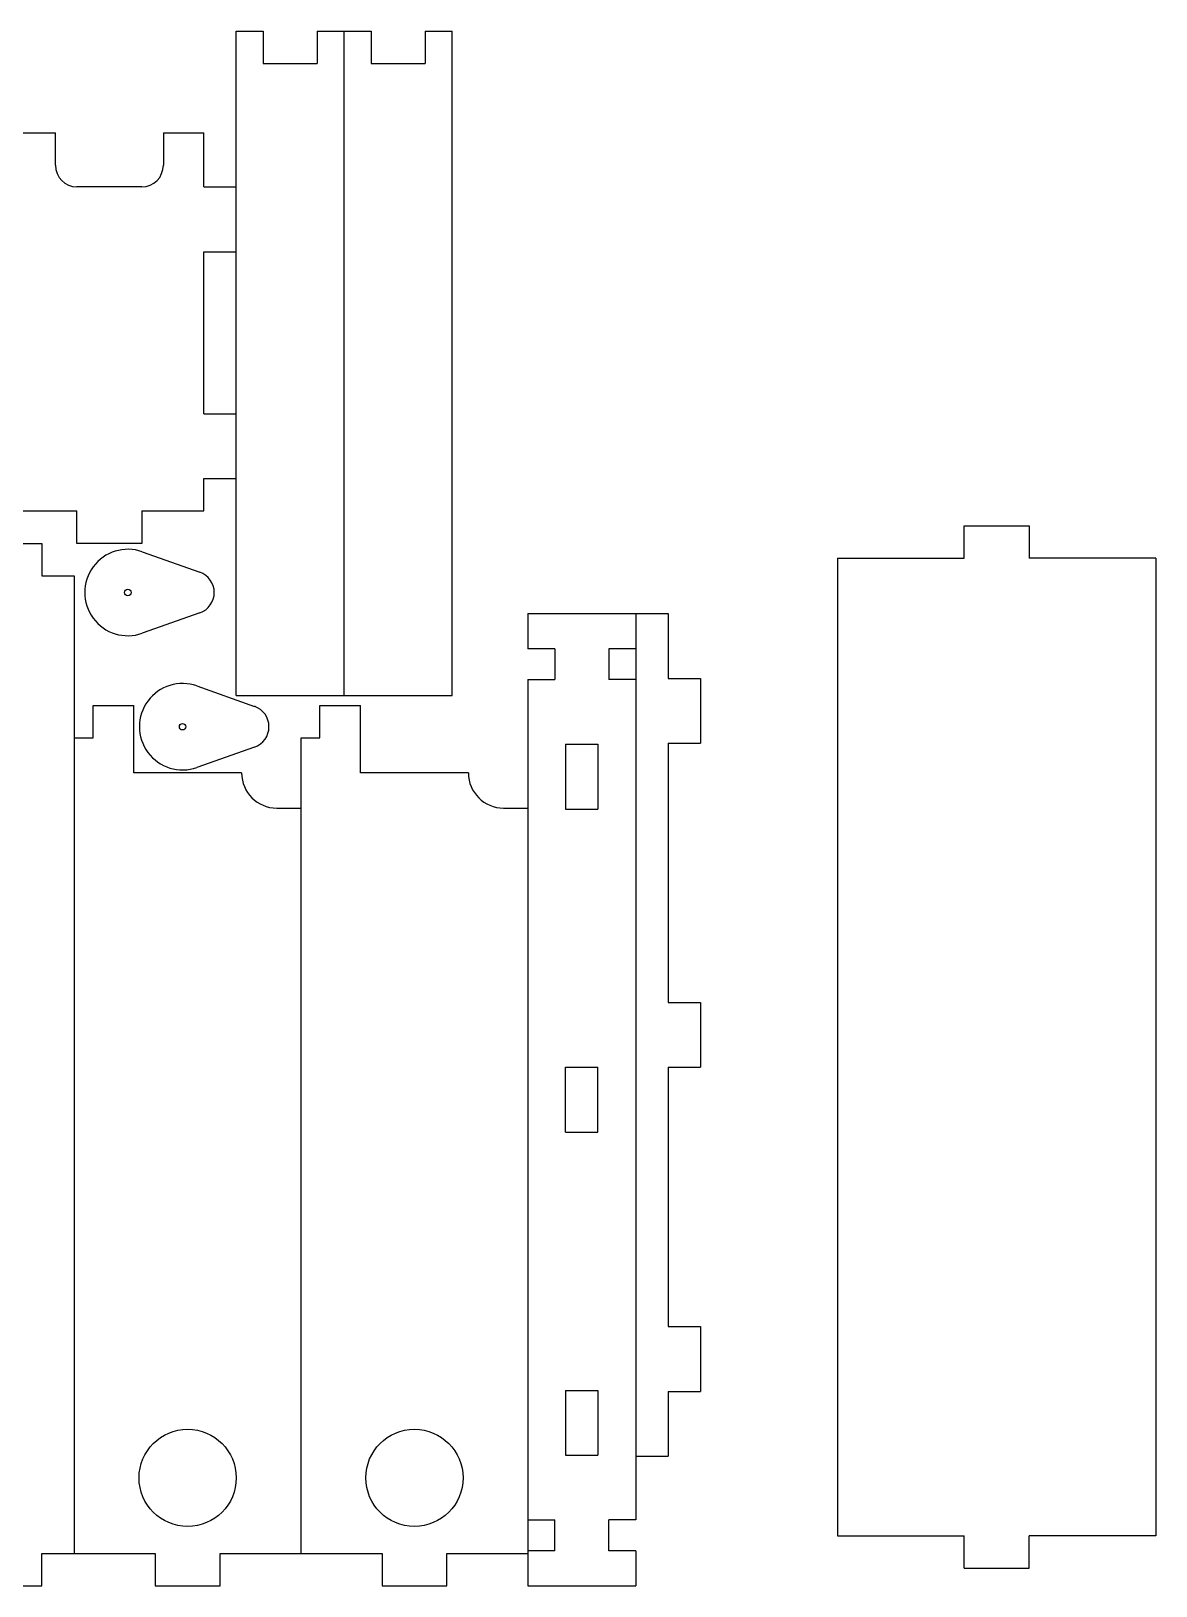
# Model space of a CAD drawing. Header units: millimetres. Extents: x -512 to -50, y 143 to 454.
# Drawn here: x -258 to -49.6, y 142.9 to 430.8 of the extents above; entities that cross this region are included whole.
import ezdxf

# ---------------------------------------------------------------- set-up
doc = ezdxf.new("R2010")
doc.units = ezdxf.units.MM

msp = doc.modelspace()

# ---------------------------------------------------------------- linework, layer by layer
at = {"color": 7, "linetype": 'Continuous', "lineweight": 25}
for p, q in [((-219.97, 430.79), (-214.97, 430.79)), ((-219.97, 307.79), (-219.97, 430.79)), ((-214.97, 430.79), (-214.97, 424.79)), ((-204.97, 430.79), (-194.97, 430.79)), ((-204.97, 430.79), (-204.97, 424.79)), ((-199.97, 307.79), (-199.97, 430.79)), ((-194.97, 430.79), (-194.97, 424.79)), ((-184.97, 430.79), (-179.97, 430.79)), ((-184.97, 430.79), (-184.97, 424.79)), ((-179.97, 307.79), (-179.97, 430.79)), ((-214.97, 424.79), (-204.97, 424.79)), ((-194.97, 424.79), (-184.97, 424.79)), ((-260.97, 411.95), (-253.47, 411.95)), ((-253.47, 405.95), (-253.47, 411.95)), ((-233.47, 411.95), (-225.97, 411.95)), ((-233.47, 411.95), (-233.47, 405.95)), ((-225.97, 401.95), (-225.97, 411.95)), ((-237.47, 401.95), (-249.47, 401.95)), ((-225.97, 401.95), (-219.97, 401.95)), ((-225.97, 359.95), (-225.97, 389.95)), ((-225.97, 389.95), (-219.97, 389.95)), ((-225.97, 359.95), (-219.97, 359.95)), ((-225.97, 341.95), (-225.97, 347.95)), ((-225.97, 347.95), (-219.97, 347.95)), ((-260.97, 341.95), (-249.47, 341.95)), ((-249.47, 335.95), (-249.47, 341.95)), ((-237.47, 341.95), (-225.97, 341.95)), ((-237.47, 341.95), (-237.47, 335.95)), ((-85.13, 333.22), (-85.13, 339.22)), ((-85.13, 339.22), (-73.13, 339.22)), ((-73.13, 339.22), (-73.13, 333.22)), ((-267.97, 335.95), (-255.97, 335.95)), ((-255.97, 335.95), (-255.97, 329.95)), ((-237.47, 335.95), (-249.47, 335.95)), ((-237.38, 334.39), (-226.71, 330.62)), ((-108.63, 333.22), (-85.13, 333.22)), ((-108.63, 333.22), (-108.63, 152.22)), ((-49.63, 333.22), (-73.13, 333.22)), ((-49.63, 333.22), (-49.63, 152.22)), ((-255.97, 329.95), (-249.97, 329.95)), ((-249.97, 329.95), (-249.97, 148.95)), ((-226.71, 323.08), (-237.38, 319.31)), ((-165.97, 322.95), (-139.97, 322.95)), ((-165.97, 322.95), (-165.97, 316.45)), ((-145.97, 322.95), (-145.97, 155.15)), ((-139.97, 322.95), (-139.97, 310.95)), ((-160.97, 316.45), (-165.97, 316.45)), ((-160.97, 316.45), (-160.97, 310.75)), ((-150.97, 316.45), (-150.97, 310.75)), ((-145.97, 316.45), (-150.97, 316.45)), ((-139.97, 310.95), (-133.97, 310.95)), ((-133.97, 310.95), (-133.97, 298.95)), ((-227.24, 309.55), (-216.57, 305.78)), ((-165.97, 310.75), (-165.97, 142.95)), ((-165.97, 310.75), (-160.97, 310.75)), ((-145.97, 310.75), (-150.97, 310.75)), ((-246.47, 305.95), (-238.97, 305.95)), ((-246.47, 299.95), (-246.47, 305.95)), ((-238.97, 293.45), (-238.97, 305.95)), ((-219.97, 307.79), (-179.97, 307.79)), ((-204.47, 305.95), (-196.97, 305.95)), ((-204.47, 299.95), (-204.47, 305.95)), ((-196.97, 293.45), (-196.97, 305.95)), ((-249.97, 299.95), (-246.47, 299.95)), ((-207.97, 148.95), (-207.97, 299.95)), ((-207.97, 299.95), (-204.47, 299.95)), ((-216.57, 298.24), (-227.24, 294.47)), ((-158.97, 298.75), (-158.97, 286.75)), ((-158.97, 298.75), (-152.97, 298.75)), ((-152.97, 298.75), (-152.97, 286.75)), ((-139.97, 298.95), (-139.97, 250.95)), ((-139.97, 298.95), (-133.97, 298.95)), ((-218.97, 293.45), (-238.97, 293.45)), ((-176.97, 293.45), (-196.97, 293.45)), ((-212.47, 286.95), (-207.97, 286.95)), ((-170.47, 286.95), (-165.97, 286.95)), ((-158.97, 286.75), (-152.97, 286.75)), ((-139.97, 250.95), (-133.97, 250.95)), ((-133.97, 250.95), (-133.97, 238.95)), ((-158.97, 238.95), (-152.97, 238.95)), ((-158.97, 226.95), (-158.97, 238.95)), ((-152.97, 226.95), (-152.97, 238.95)), ((-139.97, 238.95), (-133.97, 238.95)), ((-139.97, 238.95), (-139.97, 190.95)), ((-158.97, 226.95), (-152.97, 226.95)), ((-139.97, 190.95), (-133.97, 190.95)), ((-133.97, 190.95), (-133.97, 178.95)), ((-158.97, 179.15), (-152.97, 179.15)), ((-158.97, 179.15), (-158.97, 167.15)), ((-152.97, 179.15), (-152.97, 167.15)), ((-139.97, 178.95), (-139.97, 166.95)), ((-139.97, 178.95), (-133.97, 178.95)), ((-158.97, 167.15), (-152.97, 167.15)), ((-145.97, 166.95), (-139.97, 166.95)), ((-165.97, 155.15), (-160.97, 155.15)), ((-160.97, 149.45), (-160.97, 155.15)), ((-145.97, 155.15), (-150.97, 155.15)), ((-150.97, 149.45), (-150.97, 155.15)), ((-108.63, 152.22), (-85.13, 152.22)), ((-85.13, 146.22), (-85.13, 152.22)), ((-49.63, 152.22), (-73.13, 152.22)), ((-73.13, 146.22), (-73.13, 152.22)), ((-255.97, 148.95), (-234.97, 148.95)), ((-255.97, 142.95), (-255.97, 148.95)), ((-234.97, 148.95), (-234.97, 142.95)), ((-222.97, 148.95), (-192.97, 148.95)), ((-222.97, 142.95), (-222.97, 148.95)), ((-192.97, 148.95), (-192.97, 142.95)), ((-180.97, 148.95), (-165.97, 148.95)), ((-180.97, 142.95), (-180.97, 148.95)), ((-160.97, 149.45), (-165.97, 149.45)), ((-145.97, 149.45), (-150.97, 149.45)), ((-145.97, 149.45), (-145.97, 142.95)), ((-85.13, 146.22), (-73.13, 146.22)), ((-267.97, 142.95), (-255.97, 142.95)), ((-234.97, 142.95), (-222.97, 142.95)), ((-192.97, 142.95), (-180.97, 142.95)), ((-165.97, 142.95), (-145.97, 142.95))]:
    msp.add_line(p, q, dxfattribs=at)
for centre, radius in [((-240.04, 326.85), 0.6), ((-229.91, 302.01), 0.6), ((-228.97, 162.95), 9), ((-186.97, 162.95), 9)]:
    msp.add_circle(centre, radius, dxfattribs=at)
for centre, radius, start, end in [((-249.47, 405.95), 4, 180, 270), ((-237.47, 405.95), 4, 270, 0), ((-240.04, 326.85), 8, 70.5288, 289.4712), ((-228.04, 326.85), 4, 289.4712, 70.5288), ((-229.91, 302.01), 8, 70.5288, 289.4712), ((-217.91, 302.01), 4, 289.4712, 70.5288), ((-212.47, 293.45), 6.5, 180, 270), ((-170.47, 293.45), 6.5, 180, 270)]:
    msp.add_arc(centre, radius, start, end, dxfattribs=at)

doc.saveas('drawing.dxf')
